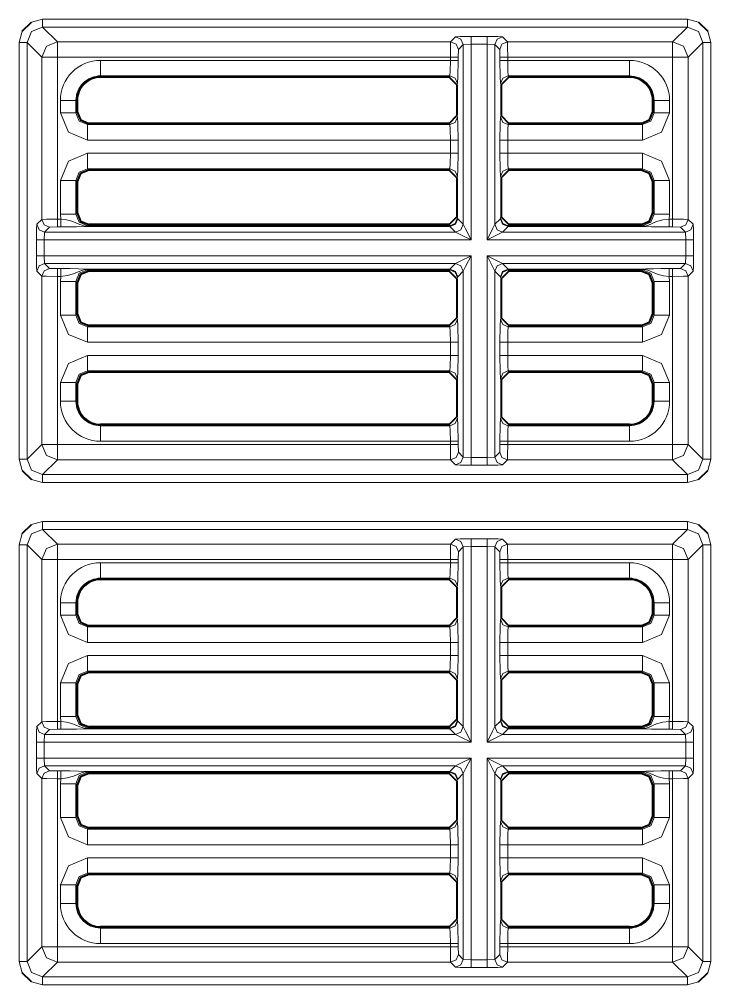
# Model space of a CAD drawing. Header units: millimetres. Extents: x 0 to 2941, y -405 to 1422.
# Drawn here: x 832.3 to 876.8, y 455.9 to 518 of the extents above; entities that cross this region are included whole.
import ezdxf

# ---------------------------------------------------------------- set-up
doc = ezdxf.new("R2010")
doc.units = ezdxf.units.MM
doc.layers.add('FINE', color=9, linetype='Continuous')
doc.layers.add('OUTLINE', color=7, linetype='Continuous')

msp = doc.modelspace()

# ---------------------------------------------------------------- linework, layer by layer
at = {"layer": 'FINE', "lineweight": 9}
for p, q in [((875.254, 517.977), (875.981, 517.789)), ((832.33, 516.478), (832.518, 517.205)), ((874.31, 516.534), (875.254, 517.477)), ((876.566, 517.205), (876.753, 516.478)), ((834.773, 516.534), (860.041, 516.534)), ((861.356, 516.874), (862.382, 516.874)), ((863.381, 516.849), (863.697, 516.534)), ((863.697, 516.534), (874.31, 516.534)), ((876.254, 516.478), (875.31, 515.534)), ((876.254, 489.703), (876.254, 516.478)), ((876.753, 516.478), (876.753, 489.703)), ((860.541, 516.034), (860.528, 515.534)), ((860.856, 516.349), (860.541, 516.034)), ((861.356, 516.375), (860.856, 516.349)), ((861.356, 516.375), (861.356, 503.8)), ((862.382, 516.375), (861.356, 516.375)), ((862.382, 503.8), (862.382, 516.375)), ((862.882, 516.349), (862.382, 516.375)), ((863.21, 515.534), (863.197, 516.034)), ((860.028, 515.534), (834.773, 515.534)), ((837.548, 515.338), (860.028, 515.338)), ((860.028, 515.338), (860.028, 515.534)), ((863.21, 515.338), (863.21, 515.534)), ((863.709, 515.534), (863.709, 515.338)), ((874.31, 515.534), (863.709, 515.534)), ((863.709, 515.338), (871.535, 515.338)), ((874.31, 505.128), (874.31, 515.534)), ((837.548, 514.34), (837.548, 514.259)), ((859.991, 514.34), (837.548, 514.34)), ((859.95, 514.259), (859.991, 514.34)), ((871.535, 514.34), (863.747, 514.34)), ((863.747, 514.34), (863.787, 514.259)), ((871.535, 514.259), (871.535, 514.34)), ((860.491, 513.84), (860.45, 513.758)), ((863.288, 513.758), (863.247, 513.84)), ((834.969, 511.955), (834.969, 512.758)), ((873.116, 512.758), (873.035, 512.758)), ((873.116, 511.955), (873.116, 512.758)), ((874.115, 512.758), (874.115, 511.955)), ((835.967, 511.955), (836.048, 512.036)), ((860.45, 511.787), (860.491, 511.705)), ((863.247, 511.705), (863.288, 511.787)), ((873.035, 512.036), (873.116, 511.955)), ((836.798, 511.287), (836.716, 511.206)), ((863.787, 511.287), (863.747, 511.206)), ((863.747, 511.206), (872.367, 511.206)), ((872.367, 511.206), (872.286, 511.287)), ((860.028, 510.207), (836.716, 510.207)), ((860.028, 509.367), (860.028, 510.207)), ((860.528, 510.207), (860.528, 509.367)), ((863.21, 509.367), (863.21, 510.207)), ((872.367, 510.207), (863.709, 510.207)), ((863.709, 510.207), (863.709, 509.367)), ((836.716, 509.367), (860.028, 509.367)), ((863.709, 509.367), (872.367, 509.367)), ((860.491, 507.87), (860.45, 507.787)), ((863.288, 507.787), (863.247, 507.87)), ((872.286, 508.287), (872.367, 508.369)), ((834.969, 505.455), (834.969, 507.62)), ((836.048, 507.538), (835.967, 507.62)), ((835.967, 507.62), (835.967, 505.455)), ((873.116, 507.62), (873.035, 507.538)), ((834.999, 505.128), (834.969, 505.455)), ((835.967, 505.455), (836.048, 505.536)), ((860.45, 505.287), (860.491, 505.205)), ((863.247, 505.205), (863.288, 505.287)), ((874.115, 505.455), (874.084, 505.128)), ((836.798, 504.787), (836.716, 504.706)), ((836.716, 504.706), (859.991, 504.706)), ((859.991, 504.706), (859.95, 504.787)), ((860.491, 505.205), (860.499, 505.157)), ((862.882, 504.8), (863.239, 505.157)), ((863.239, 505.157), (863.247, 505.205)), ((863.747, 504.706), (863.739, 504.674)), ((863.739, 504.674), (872.367, 504.674)), ((863.787, 504.787), (863.747, 504.706)), ((863.747, 504.706), (872.367, 504.706)), ((872.367, 504.706), (872.286, 504.787)), ((874.084, 505.128), (874.31, 505.128)), ((833.958, 504.3), (833.932, 503.8)), ((834.273, 504.615), (833.958, 504.3)), ((860.356, 504.3), (833.958, 504.3)), ((834.773, 504.628), (834.273, 504.615)), ((834.999, 504.628), (834.773, 504.628)), ((859.999, 504.657), (836.716, 504.657)), ((860.356, 504.3), (859.999, 504.657)), ((875.125, 504.3), (863.381, 504.3)), ((874.31, 504.628), (874.084, 504.628)), ((874.81, 504.615), (874.31, 504.628)), ((875.125, 504.3), (874.81, 504.615)), ((875.151, 503.8), (875.125, 504.3)), ((833.433, 502.774), (833.433, 503.8)), ((833.932, 503.8), (833.932, 502.774)), ((862.382, 503.8), (875.151, 503.8)), ((875.151, 502.774), (875.151, 503.8)), ((875.651, 503.8), (875.651, 502.774)), ((833.958, 502.275), (860.356, 502.275)), ((833.958, 502.275), (834.273, 501.959)), ((859.999, 501.917), (860.356, 502.275)), ((861.356, 502.774), (861.356, 489.806)), ((862.382, 489.806), (862.382, 502.774)), ((875.151, 502.774), (862.382, 502.774)), ((863.381, 502.275), (875.125, 502.275)), ((874.81, 501.959), (875.125, 502.275)), ((875.125, 502.275), (875.151, 502.774)), ((833.773, 501.46), (833.458, 501.775)), ((834.273, 501.959), (834.773, 501.947)), ((834.773, 501.947), (834.999, 501.947)), ((836.716, 501.917), (859.999, 501.917)), ((859.999, 501.901), (836.716, 501.901)), ((836.716, 501.869), (836.798, 501.787)), ((859.991, 501.869), (836.716, 501.869)), ((859.95, 501.787), (859.991, 501.869)), ((859.991, 501.869), (859.999, 501.901)), ((862.882, 501.775), (862.882, 489.832)), ((863.239, 501.418), (862.882, 501.775)), ((872.367, 501.901), (863.739, 501.901)), ((863.739, 501.901), (863.747, 501.869)), ((863.747, 501.869), (863.787, 501.787)), ((872.367, 501.869), (863.747, 501.869)), ((872.286, 501.787), (872.367, 501.869)), ((874.084, 501.947), (874.31, 501.947)), ((874.31, 501.947), (874.81, 501.959)), ((833.773, 490.647), (833.773, 501.46)), ((834.999, 501.447), (834.773, 501.447)), ((834.969, 501.12), (834.999, 501.447)), ((834.969, 498.955), (834.969, 501.12)), ((836.048, 501.038), (835.967, 501.12)), ((835.967, 501.12), (835.967, 498.955)), ((860.491, 501.369), (860.45, 501.287)), ((860.499, 501.418), (860.491, 501.369)), ((863.247, 501.369), (863.239, 501.418)), ((863.288, 501.287), (863.247, 501.369)), ((874.084, 501.447), (874.115, 501.12)), ((874.115, 501.12), (874.115, 498.955)), ((835.967, 498.955), (836.048, 499.036)), ((860.45, 498.787), (860.491, 498.705)), ((863.247, 498.705), (863.288, 498.787)), ((836.798, 498.287), (836.716, 498.206)), ((872.367, 498.206), (872.286, 498.287)), ((860.028, 497.207), (836.716, 497.207)), ((860.028, 496.367), (860.028, 497.207)), ((860.528, 497.207), (860.528, 496.367)), ((863.21, 496.367), (863.21, 497.207)), ((836.716, 496.367), (860.028, 496.367)), ((863.709, 496.367), (872.367, 496.367)), ((836.716, 495.369), (836.798, 495.287)), ((872.367, 495.369), (863.747, 495.369)), ((863.747, 495.369), (863.787, 495.287)), ((872.286, 495.287), (872.367, 495.369)), ((860.491, 494.869), (860.45, 494.787)), ((863.288, 494.787), (863.247, 494.869)), ((834.969, 493.422), (834.969, 494.62)), ((836.048, 494.538), (835.967, 494.62)), ((835.967, 494.62), (835.967, 493.422)), ((873.116, 494.62), (873.035, 494.538)), ((835.967, 493.422), (836.048, 493.422)), ((860.45, 492.422), (860.491, 492.34)), ((863.247, 492.34), (863.288, 492.422)), ((837.548, 491.922), (837.548, 491.841)), ((863.787, 491.922), (863.747, 491.841)), ((863.747, 491.841), (871.535, 491.841)), ((871.535, 491.841), (871.535, 491.922)), ((860.028, 490.842), (837.548, 490.842)), ((860.028, 490.647), (860.028, 490.842)), ((860.528, 490.842), (860.528, 490.647)), ((860.528, 490.647), (860.541, 490.147)), ((863.197, 490.147), (863.21, 490.647)), ((863.21, 490.647), (863.21, 490.842)), ((871.535, 490.842), (863.709, 490.842)), ((863.709, 490.842), (863.709, 490.647)), ((863.709, 490.647), (874.31, 490.647)), ((860.856, 489.832), (861.356, 489.806)), ((861.356, 489.806), (862.382, 489.806)), ((862.382, 489.806), (862.882, 489.832)), ((862.882, 489.832), (863.197, 490.147)), ((834.773, 489.647), (833.829, 488.704)), ((860.041, 489.647), (834.773, 489.647)), ((860.356, 489.332), (860.041, 489.647)), ((862.382, 489.306), (861.356, 489.306)), ((876.753, 489.703), (876.566, 488.976)), ((833.829, 488.204), (833.102, 488.391)), ((833.102, 485.489), (833.829, 485.677)), ((832.33, 484.178), (832.518, 484.905)), ((874.31, 484.234), (875.254, 485.177)), ((876.566, 484.905), (876.753, 484.178)), ((834.773, 484.234), (860.041, 484.234)), ((860.041, 484.234), (860.356, 484.549)), ((861.356, 484.574), (862.382, 484.574)), ((863.381, 484.549), (863.697, 484.234)), ((863.697, 484.234), (874.31, 484.234)), ((876.753, 484.178), (876.753, 457.403)), ((860.541, 483.734), (860.528, 483.234)), ((860.856, 484.049), (860.541, 483.734)), ((861.356, 484.075), (860.856, 484.049)), ((860.856, 472.5), (860.856, 484.049)), ((861.356, 484.075), (861.356, 471.5)), ((862.882, 484.049), (862.382, 484.075)), ((863.21, 483.234), (863.197, 483.734)), ((860.028, 483.234), (834.773, 483.234)), ((837.548, 483.039), (860.028, 483.039)), ((860.028, 483.039), (860.028, 483.234)), ((860.528, 483.234), (860.528, 483.039)), ((863.21, 483.039), (863.21, 483.234)), ((874.31, 483.234), (863.709, 483.234)), ((863.709, 483.234), (863.709, 483.039)), ((863.709, 483.039), (871.535, 483.039)), ((874.31, 472.828), (874.31, 483.234)), ((837.548, 482.04), (837.548, 481.959)), ((859.991, 482.04), (837.548, 482.04)), ((859.95, 481.959), (859.991, 482.04)), ((871.535, 481.959), (871.535, 482.04)), ((860.491, 481.54), (860.45, 481.458)), ((863.288, 481.458), (863.247, 481.54)), ((834.969, 479.655), (834.969, 480.459)), ((836.048, 480.459), (835.967, 480.459)), ((835.967, 480.459), (835.967, 479.655)), ((873.116, 480.459), (873.035, 480.459)), ((874.115, 480.459), (874.115, 479.655)), ((835.967, 479.655), (836.048, 479.736)), ((860.45, 479.487), (860.491, 479.405)), ((863.247, 479.405), (863.288, 479.487)), ((836.798, 478.987), (836.716, 478.906)), ((863.787, 478.987), (863.747, 478.906)), ((863.747, 478.906), (872.367, 478.906)), ((872.367, 478.906), (872.286, 478.987)), ((860.028, 477.907), (836.716, 477.907)), ((860.028, 477.067), (860.028, 477.907)), ((860.528, 477.907), (860.528, 477.067)), ((863.21, 477.067), (863.21, 477.907)), ((872.367, 477.907), (863.709, 477.907)), ((863.709, 477.907), (863.709, 477.067)), ((836.716, 477.067), (860.028, 477.067)), ((863.709, 477.067), (872.367, 477.067)), ((836.716, 476.069), (836.798, 475.987)), ((859.991, 476.069), (836.716, 476.069)), ((859.95, 475.987), (859.991, 476.069)), ((860.491, 475.569), (860.45, 475.487)), ((863.288, 475.487), (863.247, 475.569)), ((872.367, 476.069), (863.747, 476.069)), ((863.747, 476.069), (863.787, 475.987)), ((872.286, 475.987), (872.367, 476.069)), ((834.969, 473.155), (834.969, 475.32)), ((835.967, 475.32), (835.967, 473.155)), ((836.048, 475.238), (835.967, 475.32)), ((873.116, 475.32), (873.035, 475.238)), ((873.116, 473.155), (873.116, 475.32)), ((874.115, 475.32), (874.115, 473.155)), ((834.999, 472.828), (834.969, 473.155)), ((835.967, 473.155), (836.048, 473.236)), ((873.035, 473.236), (873.116, 473.155)), ((874.115, 473.155), (874.084, 472.828)), ((836.798, 472.487), (836.716, 472.406)), ((836.716, 472.406), (859.991, 472.406)), ((859.991, 472.406), (859.95, 472.487)), ((859.999, 472.374), (859.991, 472.406)), ((860.45, 472.987), (860.491, 472.905)), ((860.491, 472.905), (860.499, 472.857)), ((860.499, 472.857), (860.856, 472.5)), ((862.882, 472.5), (863.239, 472.857)), ((863.239, 472.857), (863.247, 472.905)), ((863.247, 472.905), (863.288, 472.987)), ((863.747, 472.406), (863.739, 472.374)), ((863.787, 472.487), (863.747, 472.406)), ((863.747, 472.406), (872.367, 472.406)), ((872.367, 472.406), (872.286, 472.487)), ((874.084, 472.828), (874.31, 472.828)), ((833.958, 472), (833.932, 471.5)), ((834.273, 472.316), (833.958, 472)), ((860.356, 472), (833.958, 472)), ((834.773, 472.328), (834.273, 472.316)), ((834.999, 472.328), (834.773, 472.328)), ((859.999, 472.357), (836.716, 472.357)), ((860.356, 472), (859.999, 472.357)), ((863.739, 472.357), (863.381, 472)), ((875.125, 472), (863.381, 472)), ((863.739, 472.374), (872.367, 472.374)), ((872.367, 472.357), (863.739, 472.357)), ((874.31, 472.328), (874.084, 472.328)), ((874.81, 472.316), (874.31, 472.328)), ((875.125, 472), (874.81, 472.316)), ((833.433, 470.475), (833.433, 471.5)), ((833.932, 471.5), (861.356, 471.5)), ((833.932, 471.5), (833.932, 470.475)), ((875.151, 470.475), (875.151, 471.5)), ((875.651, 471.5), (875.651, 470.475)), ((861.356, 470.475), (833.932, 470.475)), ((833.932, 470.475), (833.958, 469.975)), ((833.958, 469.975), (860.356, 469.975)), ((833.958, 469.975), (834.273, 469.66)), ((859.999, 469.618), (860.356, 469.975)), ((861.356, 470.475), (861.356, 457.506)), ((875.151, 470.475), (862.382, 470.475)), ((862.382, 457.506), (862.382, 470.475)), ((863.381, 469.975), (875.125, 469.975)), ((874.81, 469.66), (875.125, 469.975)), ((875.125, 469.975), (875.151, 470.475)), ((833.773, 469.159), (833.458, 469.475)), ((834.273, 469.66), (834.773, 469.647)), ((834.773, 469.647), (834.999, 469.647)), ((836.716, 469.618), (859.999, 469.618)), ((859.999, 469.601), (836.716, 469.601)), ((836.716, 469.569), (836.798, 469.487)), ((859.991, 469.569), (859.999, 469.601)), ((863.747, 469.569), (863.787, 469.487)), ((872.367, 469.569), (863.747, 469.569)), ((872.286, 469.487), (872.367, 469.569)), ((874.084, 469.647), (874.31, 469.647)), ((874.31, 469.647), (874.81, 469.66)), ((875.625, 469.475), (875.31, 469.159)), ((833.773, 458.347), (833.773, 469.159)), ((834.773, 469.147), (834.773, 458.347)), ((834.999, 469.147), (834.773, 469.147)), ((834.969, 468.82), (834.999, 469.147)), ((834.969, 466.655), (834.969, 468.82)), ((835.967, 468.82), (835.967, 466.655)), ((836.048, 468.738), (835.967, 468.82)), ((860.491, 469.069), (860.45, 468.987)), ((860.499, 469.118), (860.491, 469.069)), ((863.247, 469.069), (863.239, 469.118)), ((863.288, 468.987), (863.247, 469.069)), ((874.31, 469.147), (874.084, 469.147)), ((874.084, 469.147), (874.115, 468.82)), ((874.115, 468.82), (874.115, 466.655)), ((874.31, 458.347), (874.31, 469.147)), ((875.31, 469.159), (875.31, 458.347)), ((835.967, 466.655), (836.048, 466.736)), ((860.45, 466.487), (860.491, 466.405)), ((863.247, 466.405), (863.288, 466.487)), ((836.798, 465.987), (836.716, 465.906)), ((872.367, 465.906), (872.286, 465.987)), ((860.028, 464.907), (836.716, 464.907)), ((860.028, 464.067), (860.028, 464.907)), ((860.528, 464.907), (860.528, 464.067)), ((863.21, 464.067), (863.21, 464.907)), ((863.709, 464.907), (863.709, 464.067)), ((872.367, 464.907), (863.709, 464.907)), ((836.716, 464.067), (860.028, 464.067)), ((863.709, 464.067), (872.367, 464.067)), ((860.491, 462.569), (860.45, 462.487)), ((863.288, 462.487), (863.247, 462.569)), ((872.367, 463.069), (863.747, 463.069)), ((863.747, 463.069), (863.787, 462.987)), ((872.286, 462.987), (872.367, 463.069)), ((834.969, 461.122), (834.969, 462.32)), ((873.116, 462.32), (873.035, 462.238)), ((873.116, 461.122), (873.116, 462.32)), ((874.115, 462.32), (874.115, 461.122)), ((873.035, 461.122), (873.116, 461.122)), ((860.45, 460.122), (860.491, 460.04)), ((863.247, 460.04), (863.288, 460.122)), ((837.548, 459.622), (837.548, 459.541)), ((863.787, 459.622), (863.747, 459.541)), ((863.747, 459.541), (871.535, 459.541)), ((871.535, 459.541), (871.535, 459.622)), ((860.028, 458.543), (837.548, 458.543)), ((863.197, 457.847), (863.21, 458.347)), ((863.21, 458.347), (863.21, 458.543)), ((871.535, 458.543), (863.709, 458.543)), ((863.709, 458.543), (863.709, 458.347)), ((863.709, 458.347), (874.31, 458.347)), ((875.31, 458.347), (876.254, 457.403)), ((860.856, 457.532), (861.356, 457.506)), ((861.356, 457.506), (862.382, 457.506)), ((862.382, 457.506), (862.882, 457.532)), ((860.041, 457.347), (834.773, 457.347)), ((860.356, 457.032), (860.041, 457.347)), ((862.382, 457.006), (861.356, 457.006)), ((875.254, 456.403), (874.31, 457.347)), ((876.753, 457.403), (876.566, 456.676)), ((833.829, 455.904), (833.102, 456.092)), ((875.254, 455.904), (833.829, 455.904)), ((875.981, 456.092), (875.254, 455.904))]:
    msp.add_line(p, q, dxfattribs=at)
for points in [[(833.102, 517.789), (833.829, 517.977), (875.254, 517.977)], [(833.829, 517.477), (833.829, 517.628), (833.829, 517.977)], [(875.254, 517.477), (875.254, 517.628), (875.254, 517.977)], [(833.829, 517.477), (833.122, 517.185), (832.83, 516.478)], [(875.254, 517.477), (833.829, 517.477), (834.773, 516.534)], [(876.254, 516.478), (875.961, 517.185), (875.254, 517.477)], [(832.83, 516.478), (832.679, 516.478), (832.33, 516.478)], [(832.518, 488.976), (832.33, 489.703), (832.33, 516.478)], [(833.458, 504.8), (833.773, 505.115), (833.773, 515.534), (832.83, 516.478), (832.83, 489.703), (833.773, 490.647)], [(833.773, 515.534), (834.066, 516.241), (834.773, 516.534)], [(834.773, 515.534), (834.773, 516.232), (834.773, 516.534)], [(860.028, 515.534), (860.032, 516.232), (860.041, 516.534)], [(860.041, 516.534), (860.356, 516.849), (860.658, 516.867), (861.356, 516.874)], [(860.041, 516.534), (860.394, 516.387), (860.541, 516.034)], [(860.356, 516.849), (860.71, 516.702), (860.856, 516.349)], [(861.356, 516.874), (861.356, 516.723), (861.356, 516.375)], [(862.382, 516.874), (862.382, 516.723), (862.382, 516.375)], [(862.382, 516.874), (863.08, 516.867), (863.381, 516.849)], [(863.381, 516.849), (863.028, 516.702), (862.882, 516.349)], [(863.697, 516.534), (863.343, 516.387), (863.197, 516.034)], [(863.697, 516.534), (863.706, 516.232), (863.709, 515.534)], [(874.31, 515.534), (874.31, 516.232), (874.31, 516.534)], [(874.31, 516.534), (875.017, 516.241), (875.31, 515.534)], [(876.753, 516.478), (876.404, 516.478), (876.254, 516.478)], [(860.499, 505.157), (860.856, 504.8), (860.856, 516.349)], [(863.197, 516.034), (862.882, 516.349), (862.882, 504.8)], [(833.773, 515.534), (834.075, 515.534), (834.773, 515.534)], [(834.773, 515.534), (834.773, 505.128), (834.999, 505.128)], [(837.548, 514.34), (837.548, 514.65), (837.548, 515.338)], [(859.991, 514.34), (860.017, 514.65), (860.028, 515.338)], [(860.028, 515.534), (860.377, 515.534), (860.528, 515.534)], [(860.028, 515.338), (860.377, 515.338), (860.528, 515.338)], [(860.528, 515.534), (860.528, 515.338), (860.517, 514.306), (860.491, 513.84)], [(863.709, 515.534), (863.361, 515.534), (863.21, 515.534)], [(863.709, 515.338), (863.361, 515.338), (863.21, 515.338)], [(863.247, 513.84), (863.22, 514.306), (863.21, 515.338)], [(863.709, 515.338), (863.72, 514.65), (863.747, 514.34)], [(871.535, 514.34), (871.535, 514.65), (871.535, 515.338)], [(874.31, 515.534), (875.008, 515.534), (875.31, 515.534)], [(875.31, 515.534), (875.31, 505.115), (875.625, 504.8)], [(859.991, 514.34), (860.344, 514.193), (860.491, 513.84)], [(863.747, 514.34), (863.393, 514.193), (863.247, 513.84)], [(835.967, 512.758), (835.657, 512.758), (834.969, 512.758)], [(836.048, 512.758), (835.967, 512.758), (835.967, 511.955)], [(874.115, 512.758), (873.426, 512.758), (873.116, 512.758)], [(835.967, 511.955), (835.657, 511.955), (834.969, 511.955)], [(836.716, 510.207), (835.48, 510.719), (834.969, 511.955)], [(835.967, 511.955), (836.185, 511.424), (836.716, 511.206)], [(860.491, 511.705), (860.344, 511.352), (859.991, 511.206)], [(860.491, 511.705), (860.517, 511.24), (860.528, 510.207)], [(863.21, 510.207), (863.22, 511.24), (863.247, 511.705)], [(863.747, 511.206), (863.393, 511.352), (863.247, 511.705)], [(872.367, 511.206), (872.898, 511.424), (873.116, 511.955)], [(874.115, 511.955), (873.603, 510.719), (872.367, 510.207)], [(874.115, 511.955), (873.426, 511.955), (873.116, 511.955)], [(836.716, 511.206), (859.991, 511.206), (859.95, 511.287)], [(836.716, 510.207), (836.716, 510.896), (836.716, 511.206)], [(860.028, 510.207), (860.017, 510.896), (859.991, 511.206)], [(863.747, 511.206), (863.72, 510.896), (863.709, 510.207)], [(872.367, 510.207), (872.367, 510.896), (872.367, 511.206)], [(860.528, 510.207), (860.377, 510.207), (860.028, 510.207)], [(863.709, 510.207), (863.361, 510.207), (863.21, 510.207)], [(834.969, 507.62), (835.48, 508.856), (836.716, 509.367)], [(836.716, 509.367), (836.716, 508.679), (836.716, 508.369)], [(859.991, 508.369), (860.017, 508.679), (860.028, 509.367)], [(860.528, 509.367), (860.377, 509.367), (860.028, 509.367)], [(860.528, 509.367), (860.517, 508.335), (860.491, 507.87)], [(863.709, 509.367), (863.361, 509.367), (863.21, 509.367)], [(863.247, 507.87), (863.22, 508.335), (863.21, 509.367)], [(863.709, 509.367), (863.72, 508.679), (863.747, 508.369)], [(872.367, 509.367), (872.367, 508.679), (872.367, 508.369)], [(872.367, 509.367), (873.603, 508.856), (874.115, 507.62), (874.115, 505.455)], [(836.716, 508.369), (836.185, 508.151), (835.967, 507.62)], [(859.95, 508.287), (859.991, 508.369), (836.716, 508.369), (836.798, 508.287)], [(860.491, 507.87), (860.344, 508.222), (859.991, 508.369)], [(863.747, 508.369), (863.393, 508.222), (863.247, 507.87)], [(872.367, 508.369), (863.747, 508.369), (863.787, 508.287)], [(873.116, 507.62), (872.898, 508.151), (872.367, 508.369)], [(835.967, 507.62), (835.657, 507.62), (834.969, 507.62)], [(873.035, 505.536), (873.116, 505.455), (873.116, 507.62)], [(874.115, 507.62), (873.426, 507.62), (873.116, 507.62)], [(835.967, 505.455), (835.657, 505.455), (834.969, 505.455)], [(835.967, 505.455), (836.185, 504.924), (836.716, 504.706)], [(872.367, 504.706), (872.898, 504.924), (873.116, 505.455)], [(874.115, 505.455), (873.426, 505.455), (873.116, 505.455)], [(833.433, 503.8), (833.44, 504.498), (833.458, 504.8)], [(833.958, 504.3), (833.605, 504.447), (833.458, 504.8)], [(833.773, 505.115), (834.075, 505.124), (834.773, 505.128)], [(834.273, 504.615), (833.92, 504.762), (833.773, 505.115)], [(834.773, 504.628), (834.773, 504.779), (834.773, 505.128)], [(834.999, 504.628), (834.999, 504.779), (834.999, 505.128)], [(834.999, 505.128), (835.363, 505.085), (835.706, 505.007), (836.224, 504.782), (836.361, 504.731), (836.468, 504.702), (836.613, 504.679), (836.683, 504.674), (836.716, 504.674)], [(836.716, 504.706), (836.716, 504.695), (836.716, 504.674), (859.999, 504.674), (859.991, 504.706)], [(836.716, 504.657), (836.716, 504.662), (836.716, 504.674)], [(859.991, 504.706), (860.344, 504.853), (860.491, 505.205)], [(859.999, 504.657), (860.352, 504.804), (860.499, 505.157)], [(859.999, 504.674), (860.351, 504.817), (860.499, 505.157)], [(859.999, 504.657), (859.999, 504.662), (859.999, 504.674)], [(860.356, 504.3), (860.71, 504.447), (860.856, 504.8)], [(860.856, 504.8), (861.007, 504.498), (861.356, 503.8)], [(862.382, 503.8), (862.731, 504.498), (862.882, 504.8)], [(862.882, 504.8), (863.028, 504.447), (863.381, 504.3)], [(863.239, 505.157), (863.385, 504.804), (863.739, 504.657)], [(863.239, 505.157), (863.386, 504.817), (863.739, 504.674)], [(863.247, 505.205), (863.393, 504.853), (863.747, 504.706)], [(863.739, 504.674), (863.739, 504.662), (863.739, 504.657)], [(872.367, 504.674), (872.437, 504.676), (872.524, 504.685), (872.763, 504.745), (873.263, 504.967), (873.677, 505.078), (874.084, 505.128)], [(872.367, 504.706), (872.367, 504.695), (872.367, 504.674)], [(872.367, 504.674), (872.367, 504.662), (872.367, 504.657)], [(874.084, 505.128), (874.084, 504.779), (874.084, 504.628)], [(874.31, 505.128), (874.31, 504.779), (874.31, 504.628)], [(874.31, 505.128), (875.008, 505.124), (875.31, 505.115)], [(875.31, 505.115), (875.163, 504.762), (874.81, 504.615)], [(875.625, 504.8), (875.479, 504.447), (875.125, 504.3)], [(875.625, 504.8), (875.643, 504.498), (875.651, 503.8)], [(833.932, 503.8), (861.356, 503.8), (860.658, 504.149), (860.356, 504.3)], [(836.716, 504.657), (836.703, 504.657), (836.676, 504.657), (836.617, 504.656), (836.568, 504.654), (836.494, 504.652), (836, 504.637), (835.529, 504.631), (834.999, 504.628)], [(863.381, 504.3), (863.08, 504.149), (862.382, 503.8)], [(872.367, 504.657), (863.739, 504.657), (863.381, 504.3)], [(874.084, 504.628), (873.492, 504.631), (872.944, 504.641), (872.536, 504.653), (872.428, 504.657), (872.394, 504.657), (872.367, 504.657)], [(833.932, 503.8), (833.583, 503.8), (833.433, 503.8)], [(875.651, 503.8), (875.5, 503.8), (875.151, 503.8)], [(833.932, 502.774), (833.583, 502.774), (833.433, 502.774)], [(833.458, 501.775), (833.44, 502.077), (833.433, 502.774)], [(833.958, 502.275), (833.605, 502.128), (833.458, 501.775)], [(861.356, 502.774), (833.932, 502.774), (833.958, 502.275)], [(860.356, 502.275), (860.658, 502.426), (861.356, 502.774)], [(860.856, 501.775), (860.71, 502.128), (860.356, 502.275)], [(861.356, 502.774), (861.007, 502.077), (860.856, 501.775)], [(862.382, 502.774), (863.08, 502.426), (863.381, 502.275)], [(862.882, 501.775), (862.731, 502.077), (862.382, 502.774)], [(863.381, 502.275), (863.028, 502.128), (862.882, 501.775)], [(863.381, 502.275), (863.739, 501.917), (872.367, 501.917)], [(875.625, 501.775), (875.479, 502.128), (875.125, 502.275)], [(875.651, 502.774), (875.5, 502.774), (875.151, 502.774)], [(875.651, 502.774), (875.643, 502.077), (875.625, 501.775)], [(834.273, 501.959), (833.92, 501.813), (833.773, 501.46)], [(834.773, 501.947), (834.773, 501.796), (834.773, 501.447)], [(834.999, 501.947), (834.999, 501.796), (834.999, 501.447)], [(834.999, 501.947), (835.591, 501.944), (836.139, 501.934), (836.547, 501.921), (836.655, 501.918), (836.689, 501.918), (836.716, 501.917)], [(836.716, 501.901), (836.646, 501.899), (836.559, 501.89), (836.32, 501.83), (835.82, 501.608), (835.406, 501.497), (834.999, 501.447)], [(836.716, 501.869), (836.185, 501.651), (835.967, 501.12)], [(836.716, 501.917), (836.716, 501.913), (836.716, 501.901)], [(836.716, 501.901), (836.716, 501.88), (836.716, 501.869)], [(860.491, 501.369), (860.344, 501.722), (859.991, 501.869)], [(860.499, 501.418), (860.352, 501.771), (859.999, 501.917)], [(859.999, 501.901), (859.999, 501.913), (859.999, 501.917)], [(860.499, 501.418), (860.351, 501.758), (859.999, 501.901)], [(860.541, 490.147), (860.856, 489.832), (860.856, 501.775), (860.499, 501.418)], [(863.739, 501.917), (863.385, 501.771), (863.239, 501.418)], [(863.739, 501.901), (863.386, 501.758), (863.239, 501.418)], [(863.747, 501.869), (863.393, 501.722), (863.247, 501.369)], [(863.739, 501.917), (863.739, 501.913), (863.739, 501.901)], [(872.367, 501.917), (872.38, 501.917), (872.407, 501.918), (872.466, 501.919), (872.515, 501.921), (872.589, 501.923), (873.083, 501.937), (873.554, 501.944), (874.084, 501.947)], [(872.367, 501.901), (872.367, 501.913), (872.367, 501.917)], [(872.367, 501.901), (872.367, 501.88), (872.367, 501.869)], [(874.084, 501.447), (873.72, 501.49), (873.377, 501.568), (872.859, 501.793), (872.722, 501.844), (872.616, 501.873), (872.47, 501.896), (872.4, 501.9), (872.367, 501.901)], [(873.116, 501.12), (872.898, 501.651), (872.367, 501.869)], [(874.084, 501.447), (874.084, 501.796), (874.084, 501.947)], [(874.31, 501.447), (874.31, 501.796), (874.31, 501.947)], [(875.31, 501.46), (875.163, 501.813), (874.81, 501.959)], [(875.625, 501.775), (875.31, 501.46), (875.31, 490.647), (876.254, 489.703)], [(834.773, 501.447), (834.075, 501.451), (833.773, 501.46)], [(834.773, 501.447), (834.773, 490.647), (860.028, 490.647)], [(835.967, 501.12), (835.657, 501.12), (834.969, 501.12)], [(873.035, 499.036), (873.116, 498.955), (873.116, 501.12), (873.035, 501.038)], [(874.115, 501.12), (873.426, 501.12), (873.116, 501.12)], [(874.31, 490.647), (874.31, 501.447), (874.084, 501.447)], [(875.31, 501.46), (875.008, 501.451), (874.31, 501.447)], [(835.967, 498.955), (835.657, 498.955), (834.969, 498.955)], [(836.716, 497.207), (835.48, 497.719), (834.969, 498.955)], [(835.967, 498.955), (836.185, 498.424), (836.716, 498.206)], [(860.491, 498.705), (860.344, 498.353), (859.991, 498.206)], [(860.491, 498.705), (860.517, 498.24), (860.528, 497.207)], [(863.21, 497.207), (863.22, 498.24), (863.247, 498.705)], [(863.747, 498.206), (863.393, 498.353), (863.247, 498.705)], [(872.367, 498.206), (872.898, 498.424), (873.116, 498.955)], [(874.115, 498.955), (873.603, 497.719), (872.367, 497.207)], [(874.115, 498.955), (873.426, 498.955), (873.116, 498.955)], [(836.716, 498.206), (859.991, 498.206), (859.95, 498.287)], [(836.716, 498.206), (836.716, 497.896), (836.716, 497.207)], [(860.028, 497.207), (860.017, 497.896), (859.991, 498.206)], [(863.747, 498.206), (863.72, 497.896), (863.709, 497.207)], [(863.787, 498.287), (863.747, 498.206), (872.367, 498.206)], [(872.367, 498.206), (872.367, 497.896), (872.367, 497.207)], [(860.528, 497.207), (860.377, 497.207), (860.028, 497.207)], [(863.709, 497.207), (863.361, 497.207), (863.21, 497.207)], [(872.367, 497.207), (863.709, 497.207), (863.709, 496.367)], [(834.969, 494.62), (835.48, 495.856), (836.716, 496.367)], [(836.716, 496.367), (836.716, 495.679), (836.716, 495.369)], [(859.991, 495.369), (860.017, 495.679), (860.028, 496.367)], [(860.528, 496.367), (860.377, 496.367), (860.028, 496.367)], [(860.528, 496.367), (860.517, 495.335), (860.491, 494.869)], [(863.709, 496.367), (863.361, 496.367), (863.21, 496.367)], [(863.247, 494.869), (863.22, 495.335), (863.21, 496.367)], [(863.709, 496.367), (863.72, 495.679), (863.747, 495.369)], [(872.367, 496.367), (872.367, 495.679), (872.367, 495.369)], [(872.367, 496.367), (873.603, 495.856), (874.115, 494.62), (874.115, 493.422)], [(836.716, 495.369), (836.185, 495.151), (835.967, 494.62)], [(859.95, 495.287), (859.991, 495.369), (836.716, 495.369)], [(860.491, 494.869), (860.344, 495.222), (859.991, 495.369)], [(863.747, 495.369), (863.393, 495.222), (863.247, 494.869)], [(873.116, 494.62), (872.898, 495.151), (872.367, 495.369)], [(834.969, 494.62), (835.657, 494.62), (835.967, 494.62)], [(873.035, 493.422), (873.116, 493.422), (873.116, 494.62)], [(874.115, 494.62), (873.426, 494.62), (873.116, 494.62)], [(835.967, 493.422), (835.657, 493.422), (834.969, 493.422)], [(873.116, 493.422), (873.426, 493.422), (874.115, 493.422)], [(860.491, 492.34), (860.344, 491.988), (859.991, 491.841)], [(860.491, 492.34), (860.517, 491.875), (860.528, 490.842)], [(863.21, 490.842), (863.22, 491.875), (863.247, 492.34)], [(863.247, 492.34), (863.393, 491.988), (863.747, 491.841)], [(837.548, 491.841), (859.991, 491.841), (859.95, 491.922)], [(837.548, 491.841), (837.548, 491.531), (837.548, 490.842)], [(860.028, 490.842), (860.017, 491.531), (859.991, 491.841)], [(863.747, 491.841), (863.72, 491.531), (863.709, 490.842)], [(871.535, 491.841), (871.535, 491.531), (871.535, 490.842)], [(834.773, 489.647), (834.066, 489.94), (833.773, 490.647)], [(833.773, 490.647), (834.075, 490.647), (834.773, 490.647)], [(834.773, 489.647), (834.773, 489.949), (834.773, 490.647)], [(860.528, 490.842), (860.377, 490.842), (860.028, 490.842)], [(860.528, 490.647), (860.377, 490.647), (860.028, 490.647)], [(860.041, 489.647), (860.032, 489.949), (860.028, 490.647)], [(863.21, 490.842), (863.361, 490.842), (863.709, 490.842)], [(863.21, 490.647), (863.361, 490.647), (863.709, 490.647)], [(863.709, 490.647), (863.706, 489.949), (863.697, 489.647)], [(874.31, 489.647), (874.31, 489.949), (874.31, 490.647)], [(875.31, 490.647), (875.017, 489.94), (874.31, 489.647)], [(874.31, 490.647), (875.008, 490.647), (875.31, 490.647)], [(860.541, 490.147), (860.394, 489.794), (860.041, 489.647)], [(860.856, 489.832), (860.71, 489.478), (860.356, 489.332)], [(861.356, 489.806), (861.356, 489.457), (861.356, 489.306)], [(862.382, 489.806), (862.382, 489.457), (862.382, 489.306)], [(862.882, 489.832), (863.028, 489.478), (863.381, 489.332)], [(863.197, 490.147), (863.343, 489.794), (863.697, 489.647)], [(832.83, 489.703), (832.679, 489.703), (832.33, 489.703)], [(832.83, 489.703), (833.122, 488.996), (833.829, 488.704)], [(833.829, 488.704), (875.254, 488.704), (874.31, 489.647)], [(861.356, 489.306), (860.658, 489.314), (860.356, 489.332)], [(863.381, 489.332), (863.08, 489.314), (862.382, 489.306)], [(874.31, 489.647), (863.697, 489.647), (863.381, 489.332)], [(875.254, 488.704), (875.961, 488.996), (876.254, 489.703)], [(876.753, 489.703), (876.404, 489.703), (876.254, 489.703)], [(833.829, 488.204), (833.829, 488.552), (833.829, 488.704)], [(875.254, 488.204), (875.254, 488.552), (875.254, 488.704)], [(875.981, 488.391), (875.254, 488.204), (833.829, 488.204)], [(833.829, 485.177), (833.829, 485.328), (833.829, 485.677)], [(833.829, 485.677), (875.254, 485.677), (875.981, 485.489)], [(875.254, 485.177), (875.254, 485.328), (875.254, 485.677)], [(833.829, 485.177), (833.122, 484.885), (832.83, 484.178)], [(875.254, 485.177), (833.829, 485.177), (834.773, 484.234)], [(876.254, 484.178), (875.961, 484.885), (875.254, 485.177)], [(832.83, 484.178), (832.679, 484.178), (832.33, 484.178)], [(832.518, 456.676), (832.33, 457.403), (832.33, 484.178)], [(833.433, 471.5), (833.44, 472.198), (833.458, 472.5), (833.773, 472.815), (833.773, 483.234), (832.83, 484.178), (832.83, 457.403), (833.773, 458.347)], [(833.773, 483.234), (834.066, 483.941), (834.773, 484.234)], [(834.773, 483.234), (834.773, 483.932), (834.773, 484.234)], [(860.028, 483.234), (860.032, 483.932), (860.041, 484.234)], [(860.041, 484.234), (860.394, 484.087), (860.541, 483.734)], [(860.356, 484.549), (860.658, 484.567), (861.356, 484.574)], [(860.356, 484.549), (860.71, 484.402), (860.856, 484.049)], [(861.356, 484.574), (861.356, 484.423), (861.356, 484.075)], [(862.382, 484.574), (862.382, 484.423), (862.382, 484.075)], [(862.382, 484.574), (863.08, 484.567), (863.381, 484.549)], [(863.381, 484.549), (863.028, 484.402), (862.882, 484.049)], [(863.697, 484.234), (863.343, 484.087), (863.197, 483.734)], [(863.697, 484.234), (863.706, 483.932), (863.709, 483.234)], [(874.31, 483.234), (874.31, 483.932), (874.31, 484.234)], [(874.31, 484.234), (875.017, 483.941), (875.31, 483.234)], [(876.254, 457.403), (876.254, 484.178), (875.31, 483.234), (875.31, 472.815), (875.625, 472.5)], [(876.753, 484.178), (876.404, 484.178), (876.254, 484.178)], [(862.382, 471.5), (862.382, 484.075), (861.356, 484.075)], [(863.197, 483.734), (862.882, 484.049), (862.882, 472.5)], [(833.773, 483.234), (834.075, 483.234), (834.773, 483.234)], [(834.773, 483.234), (834.773, 472.828), (834.999, 472.828)], [(837.548, 482.04), (837.548, 482.35), (837.548, 483.039)], [(859.991, 482.04), (860.017, 482.35), (860.028, 483.039)], [(860.028, 483.234), (860.377, 483.234), (860.528, 483.234)], [(860.028, 483.039), (860.377, 483.039), (860.528, 483.039)], [(860.528, 483.039), (860.517, 482.006), (860.491, 481.54)], [(863.709, 483.234), (863.361, 483.234), (863.21, 483.234)], [(863.709, 483.039), (863.361, 483.039), (863.21, 483.039)], [(863.247, 481.54), (863.22, 482.006), (863.21, 483.039)], [(863.709, 483.039), (863.72, 482.35), (863.747, 482.04)], [(871.535, 483.039), (871.535, 482.35), (871.535, 482.04)], [(874.31, 483.234), (875.008, 483.234), (875.31, 483.234)], [(859.991, 482.04), (860.344, 481.893), (860.491, 481.54)], [(863.747, 482.04), (863.393, 481.893), (863.247, 481.54)], [(871.535, 482.04), (863.747, 482.04), (863.787, 481.959)], [(835.967, 480.459), (835.657, 480.459), (834.969, 480.459)], [(873.035, 479.736), (873.116, 479.655), (873.116, 480.459)], [(874.115, 480.459), (873.426, 480.459), (873.116, 480.459)], [(835.967, 479.655), (835.657, 479.655), (834.969, 479.655)], [(836.716, 477.907), (835.48, 478.419), (834.969, 479.655)], [(835.967, 479.655), (836.185, 479.124), (836.716, 478.906)], [(860.491, 479.405), (860.344, 479.052), (859.991, 478.906)], [(860.491, 479.405), (860.517, 478.94), (860.528, 477.907)], [(863.21, 477.907), (863.22, 478.94), (863.247, 479.405)], [(863.747, 478.906), (863.393, 479.052), (863.247, 479.405)], [(872.367, 478.906), (872.898, 479.124), (873.116, 479.655)], [(874.115, 479.655), (873.603, 478.419), (872.367, 477.907)], [(874.115, 479.655), (873.426, 479.655), (873.116, 479.655)], [(836.716, 478.906), (859.991, 478.906), (859.95, 478.987)], [(836.716, 478.906), (836.716, 478.596), (836.716, 477.907)], [(860.028, 477.907), (860.017, 478.596), (859.991, 478.906)], [(863.747, 478.906), (863.72, 478.596), (863.709, 477.907)], [(872.367, 477.907), (872.367, 478.596), (872.367, 478.906)], [(860.528, 477.907), (860.377, 477.907), (860.028, 477.907)], [(863.709, 477.907), (863.361, 477.907), (863.21, 477.907)], [(834.969, 475.32), (835.48, 476.556), (836.716, 477.067)], [(836.716, 477.067), (836.716, 476.379), (836.716, 476.069)], [(859.991, 476.069), (860.017, 476.379), (860.028, 477.067)], [(860.528, 477.067), (860.377, 477.067), (860.028, 477.067)], [(860.528, 477.067), (860.517, 476.035), (860.491, 475.569)], [(863.709, 477.067), (863.361, 477.067), (863.21, 477.067)], [(863.247, 475.569), (863.22, 476.035), (863.21, 477.067)], [(863.709, 477.067), (863.72, 476.379), (863.747, 476.069)], [(872.367, 477.067), (872.367, 476.379), (872.367, 476.069)], [(872.367, 477.067), (873.603, 476.556), (874.115, 475.32)], [(836.716, 476.069), (836.185, 475.851), (835.967, 475.32)], [(860.491, 475.569), (860.344, 475.922), (859.991, 476.069)], [(863.747, 476.069), (863.393, 475.922), (863.247, 475.569)], [(873.116, 475.32), (872.898, 475.851), (872.367, 476.069)], [(834.969, 475.32), (835.657, 475.32), (835.967, 475.32)], [(873.116, 475.32), (873.426, 475.32), (874.115, 475.32)], [(834.969, 473.155), (835.657, 473.155), (835.967, 473.155)], [(835.967, 473.155), (836.185, 472.624), (836.716, 472.406)], [(872.367, 472.406), (872.898, 472.624), (873.116, 473.155)], [(873.116, 473.155), (873.426, 473.155), (874.115, 473.155)], [(833.958, 472), (833.605, 472.147), (833.458, 472.5)], [(833.773, 472.815), (834.075, 472.824), (834.773, 472.828)], [(834.273, 472.316), (833.92, 472.462), (833.773, 472.815)], [(834.773, 472.328), (834.773, 472.479), (834.773, 472.828)], [(834.999, 472.328), (834.999, 472.479), (834.999, 472.828)], [(834.999, 472.828), (835.363, 472.785), (835.706, 472.707), (836.224, 472.482), (836.361, 472.431), (836.468, 472.402), (836.613, 472.379), (836.683, 472.374), (836.716, 472.374), (859.999, 472.374)], [(836.716, 472.406), (836.716, 472.395), (836.716, 472.374)], [(859.991, 472.406), (860.344, 472.553), (860.491, 472.905)], [(859.999, 472.357), (860.352, 472.504), (860.499, 472.857)], [(859.999, 472.374), (860.351, 472.517), (860.499, 472.857)], [(860.356, 472), (860.71, 472.147), (860.856, 472.5)], [(860.856, 472.5), (861.007, 472.198), (861.356, 471.5)], [(862.382, 471.5), (862.731, 472.198), (862.882, 472.5)], [(862.882, 472.5), (863.028, 472.147), (863.381, 472)], [(863.239, 472.857), (863.385, 472.504), (863.739, 472.357)], [(863.239, 472.857), (863.386, 472.517), (863.739, 472.374)], [(863.247, 472.905), (863.393, 472.553), (863.747, 472.406)], [(872.367, 472.374), (872.437, 472.376), (872.524, 472.385), (872.763, 472.445), (873.263, 472.667), (873.677, 472.778), (874.084, 472.828)], [(872.367, 472.406), (872.367, 472.395), (872.367, 472.374)], [(874.084, 472.328), (874.084, 472.479), (874.084, 472.828)], [(874.31, 472.328), (874.31, 472.479), (874.31, 472.828)], [(874.31, 472.828), (875.008, 472.824), (875.31, 472.815)], [(874.81, 472.316), (875.163, 472.462), (875.31, 472.815)], [(875.125, 472), (875.479, 472.147), (875.625, 472.5)], [(875.625, 472.5), (875.643, 472.198), (875.651, 471.5)], [(836.716, 472.357), (836.703, 472.357), (836.676, 472.357), (836.617, 472.356), (836.568, 472.354), (836.494, 472.352), (836, 472.337), (835.529, 472.331), (834.999, 472.328)], [(836.716, 472.357), (836.716, 472.362), (836.716, 472.374)], [(859.999, 472.357), (859.999, 472.362), (859.999, 472.374)], [(861.356, 471.5), (860.658, 471.849), (860.356, 472)], [(862.382, 471.5), (875.151, 471.5), (875.125, 472)], [(863.381, 472), (863.08, 471.849), (862.382, 471.5)], [(863.739, 472.374), (863.739, 472.362), (863.739, 472.357)], [(872.367, 472.357), (872.367, 472.362), (872.367, 472.374)], [(874.084, 472.328), (873.492, 472.331), (872.944, 472.341), (872.536, 472.353), (872.428, 472.357), (872.394, 472.357), (872.367, 472.357)], [(833.932, 471.5), (833.583, 471.5), (833.433, 471.5)], [(875.151, 471.5), (875.5, 471.5), (875.651, 471.5)], [(833.932, 470.475), (833.583, 470.475), (833.433, 470.475)], [(833.458, 469.475), (833.44, 469.777), (833.433, 470.475)], [(833.958, 469.975), (833.605, 469.828), (833.458, 469.475)], [(860.356, 469.975), (860.658, 470.125), (861.356, 470.475)], [(860.856, 469.475), (860.71, 469.828), (860.356, 469.975)], [(861.356, 470.475), (861.007, 469.777), (860.856, 469.475)], [(862.382, 470.475), (863.08, 470.125), (863.381, 469.975)], [(862.882, 469.475), (862.731, 469.777), (862.382, 470.475)], [(863.381, 469.975), (863.028, 469.828), (862.882, 469.475)], [(863.381, 469.975), (863.739, 469.618), (872.367, 469.618)], [(875.125, 469.975), (875.479, 469.828), (875.625, 469.475)], [(875.151, 470.475), (875.5, 470.475), (875.651, 470.475)], [(875.651, 470.475), (875.643, 469.777), (875.625, 469.475)], [(834.273, 469.66), (833.92, 469.513), (833.773, 469.159)], [(834.773, 469.647), (834.773, 469.496), (834.773, 469.147)], [(834.999, 469.647), (834.999, 469.496), (834.999, 469.147)], [(834.999, 469.647), (835.591, 469.644), (836.139, 469.634), (836.547, 469.621), (836.655, 469.618), (836.689, 469.618), (836.716, 469.618)], [(836.716, 469.601), (836.646, 469.599), (836.559, 469.59), (836.32, 469.53), (835.82, 469.308), (835.406, 469.197), (834.999, 469.147)], [(836.716, 469.569), (836.185, 469.351), (835.967, 468.82)], [(836.716, 469.618), (836.716, 469.613), (836.716, 469.601)], [(836.716, 469.601), (836.716, 469.579), (836.716, 469.569)], [(859.95, 469.487), (859.991, 469.569), (836.716, 469.569)], [(860.491, 469.069), (860.344, 469.422), (859.991, 469.569)], [(860.499, 469.118), (860.352, 469.471), (859.999, 469.618)], [(859.999, 469.601), (859.999, 469.613), (859.999, 469.618)], [(860.499, 469.118), (860.351, 469.458), (859.999, 469.601)], [(860.541, 457.847), (860.856, 457.532), (860.856, 469.475), (860.499, 469.118)], [(863.239, 469.118), (862.882, 469.475), (862.882, 457.532), (863.197, 457.847)], [(863.739, 469.618), (863.385, 469.471), (863.239, 469.118)], [(863.739, 469.601), (863.386, 469.458), (863.239, 469.118)], [(863.747, 469.569), (863.393, 469.422), (863.247, 469.069)], [(863.739, 469.618), (863.739, 469.613), (863.739, 469.601)], [(872.367, 469.601), (863.739, 469.601), (863.747, 469.569)], [(872.367, 469.618), (872.38, 469.618), (872.407, 469.618), (872.466, 469.619), (872.515, 469.621), (872.589, 469.623), (873.083, 469.637), (873.554, 469.644), (874.084, 469.647)], [(872.367, 469.618), (872.367, 469.613), (872.367, 469.601)], [(872.367, 469.601), (872.367, 469.579), (872.367, 469.569)], [(874.084, 469.147), (873.72, 469.19), (873.377, 469.268), (872.859, 469.492), (872.722, 469.543), (872.616, 469.573), (872.47, 469.596), (872.4, 469.6), (872.367, 469.601)], [(873.116, 468.82), (872.898, 469.351), (872.367, 469.569)], [(874.084, 469.647), (874.084, 469.496), (874.084, 469.147)], [(874.31, 469.647), (874.31, 469.496), (874.31, 469.147)], [(874.81, 469.66), (875.163, 469.513), (875.31, 469.159)], [(834.773, 469.147), (834.075, 469.151), (833.773, 469.159)], [(834.969, 468.82), (835.657, 468.82), (835.967, 468.82)], [(873.035, 466.736), (873.116, 466.655), (873.116, 468.82), (873.035, 468.738)], [(873.116, 468.82), (873.426, 468.82), (874.115, 468.82)], [(875.31, 469.159), (875.008, 469.151), (874.31, 469.147)], [(834.969, 466.655), (835.657, 466.655), (835.967, 466.655)], [(836.716, 464.907), (835.48, 465.419), (834.969, 466.655)], [(835.967, 466.655), (836.185, 466.124), (836.716, 465.906)], [(860.491, 466.405), (860.344, 466.053), (859.991, 465.906)], [(860.491, 466.405), (860.517, 465.94), (860.528, 464.907)], [(863.21, 464.907), (863.22, 465.94), (863.247, 466.405)], [(863.747, 465.906), (863.393, 466.053), (863.247, 466.405)], [(872.367, 465.906), (872.898, 466.124), (873.116, 466.655)], [(874.115, 466.655), (873.603, 465.419), (872.367, 464.907)], [(873.116, 466.655), (873.426, 466.655), (874.115, 466.655)], [(836.716, 465.906), (859.991, 465.906), (859.95, 465.987)], [(836.716, 465.906), (836.716, 465.596), (836.716, 464.907)], [(860.028, 464.907), (860.017, 465.596), (859.991, 465.906)], [(863.747, 465.906), (863.72, 465.596), (863.709, 464.907)], [(863.787, 465.987), (863.747, 465.906), (872.367, 465.906)], [(872.367, 465.906), (872.367, 465.596), (872.367, 464.907)], [(860.528, 464.907), (860.377, 464.907), (860.028, 464.907)], [(863.709, 464.907), (863.361, 464.907), (863.21, 464.907)], [(834.969, 462.32), (835.48, 463.556), (836.716, 464.067)], [(836.716, 464.067), (836.716, 463.379), (836.716, 463.069)], [(859.991, 463.069), (860.017, 463.379), (860.028, 464.067)], [(860.528, 464.067), (860.377, 464.067), (860.028, 464.067)], [(860.528, 464.067), (860.517, 463.035), (860.491, 462.569)], [(863.709, 464.067), (863.361, 464.067), (863.21, 464.067)], [(863.247, 462.569), (863.22, 463.035), (863.21, 464.067)], [(863.709, 464.067), (863.72, 463.379), (863.747, 463.069)], [(872.367, 464.067), (872.367, 463.379), (872.367, 463.069)], [(872.367, 464.067), (873.603, 463.556), (874.115, 462.32)], [(836.716, 463.069), (836.185, 462.851), (835.967, 462.32)], [(859.95, 462.987), (859.991, 463.069), (836.716, 463.069), (836.798, 462.987)], [(860.491, 462.569), (860.344, 462.922), (859.991, 463.069)], [(863.747, 463.069), (863.393, 462.922), (863.247, 462.569)], [(873.116, 462.32), (872.898, 462.851), (872.367, 463.069)], [(834.969, 462.32), (835.657, 462.32), (835.967, 462.32)], [(836.048, 462.238), (835.967, 462.32), (835.967, 461.122), (836.048, 461.122)], [(873.116, 462.32), (873.426, 462.32), (874.115, 462.32)], [(834.969, 461.122), (835.657, 461.122), (835.967, 461.122)], [(873.116, 461.122), (873.426, 461.122), (874.115, 461.122)], [(860.491, 460.04), (860.344, 459.688), (859.991, 459.541)], [(860.491, 460.04), (860.517, 459.575), (860.528, 458.543)], [(863.21, 458.543), (863.22, 459.575), (863.247, 460.04)], [(863.247, 460.04), (863.393, 459.688), (863.747, 459.541)], [(837.548, 459.541), (859.991, 459.541), (859.95, 459.622)], [(837.548, 459.541), (837.548, 459.231), (837.548, 458.543)], [(860.028, 458.543), (860.017, 459.231), (859.991, 459.541)], [(863.747, 459.541), (863.72, 459.231), (863.709, 458.543)], [(871.535, 459.541), (871.535, 459.231), (871.535, 458.543)], [(834.773, 457.347), (834.066, 457.64), (833.773, 458.347)], [(833.773, 458.347), (834.075, 458.347), (834.773, 458.347)], [(834.773, 458.347), (860.028, 458.347), (860.028, 458.543)], [(834.773, 457.347), (834.773, 457.649), (834.773, 458.347)], [(860.528, 458.543), (860.377, 458.543), (860.028, 458.543)], [(860.528, 458.347), (860.377, 458.347), (860.028, 458.347)], [(860.041, 457.347), (860.032, 457.649), (860.028, 458.347)], [(860.528, 458.543), (860.528, 458.347), (860.541, 457.847)], [(863.21, 458.543), (863.361, 458.543), (863.709, 458.543)], [(863.21, 458.347), (863.361, 458.347), (863.709, 458.347)], [(863.709, 458.347), (863.706, 457.649), (863.697, 457.347)], [(874.31, 457.347), (874.31, 457.649), (874.31, 458.347)], [(875.31, 458.347), (875.017, 457.64), (874.31, 457.347)], [(874.31, 458.347), (875.008, 458.347), (875.31, 458.347)], [(860.541, 457.847), (860.394, 457.494), (860.041, 457.347)], [(860.856, 457.532), (860.71, 457.178), (860.356, 457.032)], [(861.356, 457.506), (861.356, 457.157), (861.356, 457.006)], [(862.382, 457.506), (862.382, 457.157), (862.382, 457.006)], [(862.882, 457.532), (863.028, 457.178), (863.381, 457.032)], [(863.197, 457.847), (863.343, 457.494), (863.697, 457.347)], [(832.83, 457.403), (832.679, 457.403), (832.33, 457.403)], [(832.83, 457.403), (833.122, 456.696), (833.829, 456.403)], [(834.773, 457.347), (833.829, 456.403), (875.254, 456.403)], [(861.356, 457.006), (860.658, 457.014), (860.356, 457.032)], [(863.381, 457.032), (863.08, 457.014), (862.382, 457.006)], [(874.31, 457.347), (863.697, 457.347), (863.381, 457.032)], [(875.254, 456.403), (875.961, 456.696), (876.254, 457.403)], [(876.753, 457.403), (876.404, 457.403), (876.254, 457.403)], [(833.829, 455.904), (833.829, 456.253), (833.829, 456.403)], [(875.254, 455.904), (875.254, 456.253), (875.254, 456.403)]]:
    msp.add_lwpolyline(points, dxfattribs=at)
for points in [[(837.548, 515.338, 0.414204), (834.969, 512.758)], [(874.115, 512.758, 0.414223), (871.535, 515.338)], [(837.548, 514.34, 0.414245), (835.967, 512.758)], [(873.116, 512.758, 0.414182), (871.535, 514.34)], [(834.969, 493.422, 0.414223), (837.548, 490.842)], [(835.967, 493.422, 0.414245), (837.548, 491.841)], [(871.535, 491.841, 0.414182), (873.116, 493.422)], [(871.535, 490.842, 0.414204), (874.115, 493.422)], [(837.548, 483.038, 0.414204), (834.969, 480.459)], [(874.115, 480.459, 0.414223), (871.535, 483.038)], [(837.548, 482.04, 0.414214), (835.967, 480.459)], [(873.116, 480.459, 0.414214), (871.535, 482.04)], [(834.969, 461.122, 0.414204), (837.548, 458.542)], [(835.967, 461.122, 0.414182), (837.548, 459.541)], [(871.535, 459.541, 0.414245), (873.116, 461.122)], [(871.535, 458.542, 0.414223), (874.115, 461.122)]]:
    msp.add_lwpolyline(points, format="xyb", dxfattribs=at)
at = {"layer": 'OUTLINE', "lineweight": 40}
for p, q in [((832.518, 517.205), (833.102, 517.789)), ((875.981, 517.789), (876.566, 517.205)), ((859.95, 514.259), (837.548, 514.259)), ((860.45, 513.758), (859.95, 514.259)), ((863.787, 514.259), (863.288, 513.758)), ((871.535, 514.259), (863.787, 514.259)), ((860.45, 513.758), (860.45, 511.787)), ((863.288, 513.758), (863.288, 511.787)), ((836.048, 512.758), (836.048, 512.036)), ((873.035, 512.036), (873.035, 512.758)), ((859.95, 511.287), (860.45, 511.787)), ((863.288, 511.787), (863.787, 511.287)), ((859.95, 511.287), (836.798, 511.287)), ((872.286, 511.287), (863.787, 511.287)), ((859.95, 508.287), (836.798, 508.287)), ((860.45, 507.787), (859.95, 508.287)), ((860.45, 507.787), (860.45, 505.287)), ((863.787, 508.287), (863.288, 507.787)), ((863.288, 507.787), (863.288, 505.287)), ((872.286, 508.287), (863.787, 508.287)), ((836.048, 507.538), (836.048, 505.536)), ((873.035, 505.536), (873.035, 507.538)), ((859.95, 504.787), (860.45, 505.287)), ((863.288, 505.287), (863.787, 504.787)), ((859.95, 504.787), (836.798, 504.787)), ((872.286, 504.787), (863.787, 504.787)), ((859.95, 501.787), (836.798, 501.787)), ((860.45, 501.287), (859.95, 501.787)), ((863.787, 501.787), (863.288, 501.287)), ((872.286, 501.787), (863.787, 501.787)), ((836.048, 501.038), (836.048, 499.036)), ((860.45, 501.287), (860.45, 498.787)), ((863.288, 501.287), (863.288, 498.787)), ((873.035, 499.036), (873.035, 501.038)), ((859.95, 498.287), (860.45, 498.787)), ((863.288, 498.787), (863.787, 498.287)), ((859.95, 498.287), (836.798, 498.287)), ((872.286, 498.287), (863.787, 498.287)), ((859.95, 495.287), (836.798, 495.287)), ((860.45, 494.787), (859.95, 495.287)), ((860.45, 494.787), (860.45, 492.422)), ((863.787, 495.287), (863.288, 494.787)), ((863.288, 494.787), (863.288, 492.422)), ((872.286, 495.287), (863.787, 495.287)), ((836.048, 494.538), (836.048, 493.422)), ((873.035, 493.422), (873.035, 494.538)), ((859.95, 491.922), (860.45, 492.422)), ((863.288, 492.422), (863.787, 491.922)), ((859.95, 491.922), (837.548, 491.922)), ((871.535, 491.922), (863.787, 491.922)), ((832.518, 488.976), (833.102, 488.391)), ((875.981, 488.391), (876.566, 488.976)), ((832.518, 484.905), (833.102, 485.489)), ((875.981, 485.489), (876.566, 484.905)), ((859.95, 481.959), (837.548, 481.959)), ((860.45, 481.458), (859.95, 481.959)), ((863.787, 481.959), (863.288, 481.458)), ((871.535, 481.959), (863.787, 481.959)), ((860.45, 481.458), (860.45, 479.487)), ((863.288, 481.458), (863.288, 479.487)), ((836.048, 480.459), (836.048, 479.736)), ((873.035, 479.736), (873.035, 480.459)), ((859.95, 478.987), (860.45, 479.487)), ((863.288, 479.487), (863.787, 478.987)), ((859.95, 478.987), (836.798, 478.987)), ((872.286, 478.987), (863.787, 478.987)), ((859.95, 475.987), (836.798, 475.987)), ((860.45, 475.487), (859.95, 475.987)), ((860.45, 475.487), (860.45, 472.987)), ((863.787, 475.987), (863.288, 475.487)), ((863.288, 475.487), (863.288, 472.987)), ((872.286, 475.987), (863.787, 475.987)), ((836.048, 475.238), (836.048, 473.236)), ((873.035, 473.236), (873.035, 475.238)), ((859.95, 472.487), (836.798, 472.487)), ((859.95, 472.487), (860.45, 472.987)), ((863.288, 472.987), (863.787, 472.487)), ((872.286, 472.487), (863.787, 472.487)), ((859.95, 469.487), (836.798, 469.487)), ((860.45, 468.987), (859.95, 469.487)), ((863.787, 469.487), (863.288, 468.987)), ((872.286, 469.487), (863.787, 469.487)), ((836.048, 468.738), (836.048, 466.736)), ((860.45, 468.987), (860.45, 466.487)), ((863.288, 468.987), (863.288, 466.487)), ((873.035, 466.736), (873.035, 468.738)), ((859.95, 465.987), (860.45, 466.487)), ((863.288, 466.487), (863.787, 465.987)), ((859.95, 465.987), (836.798, 465.987)), ((872.286, 465.987), (863.787, 465.987)), ((859.95, 462.987), (836.798, 462.987)), ((860.45, 462.487), (859.95, 462.987)), ((860.45, 462.487), (860.45, 460.122)), ((863.787, 462.987), (863.288, 462.487)), ((863.288, 462.487), (863.288, 460.122)), ((872.286, 462.987), (863.787, 462.987)), ((836.048, 462.238), (836.048, 461.122)), ((873.035, 461.122), (873.035, 462.238)), ((859.95, 459.622), (860.45, 460.122)), ((863.288, 460.122), (863.787, 459.622)), ((859.95, 459.622), (837.548, 459.622)), ((871.535, 459.622), (863.787, 459.622)), ((833.102, 456.092), (832.518, 456.676)), ((875.981, 456.092), (876.566, 456.676))]:
    msp.add_line(p, q, dxfattribs=at)
for points in [[(837.548, 514.258, 0.414214), (836.048, 512.758)], [(873.035, 512.758, 0.414214), (871.535, 514.258)], [(836.048, 493.422, 0.414214), (837.548, 491.922)], [(871.535, 491.922, 0.414214), (873.035, 493.422)], [(837.548, 481.959, 0.414214), (836.048, 480.459)], [(873.035, 480.459, 0.414214), (871.535, 481.959)], [(836.048, 461.122, 0.414214), (837.548, 459.622)], [(871.535, 459.622, 0.414214), (873.035, 461.122)]]:
    msp.add_lwpolyline(points, format="xyb", dxfattribs=at)
for points in [[(836.048, 512.036), (836.268, 511.507), (836.798, 511.287)], [(872.286, 511.287), (872.815, 511.507), (873.035, 512.036)], [(836.798, 508.287), (836.268, 508.068), (836.048, 507.538)], [(873.035, 507.538), (872.815, 508.068), (872.286, 508.287)], [(836.048, 505.536), (836.268, 505.007), (836.798, 504.787)], [(872.286, 504.787), (872.815, 505.007), (873.035, 505.536)], [(836.798, 501.787), (836.268, 501.568), (836.048, 501.038)], [(873.035, 501.038), (872.815, 501.568), (872.286, 501.787)], [(836.048, 499.036), (836.268, 498.507), (836.798, 498.287)], [(872.286, 498.287), (872.815, 498.507), (873.035, 499.036)], [(836.798, 495.287), (836.268, 495.068), (836.048, 494.538)], [(873.035, 494.538), (872.815, 495.068), (872.286, 495.287)], [(836.048, 479.736), (836.268, 479.207), (836.798, 478.987)], [(872.286, 478.987), (872.815, 479.207), (873.035, 479.736)], [(836.798, 475.987), (836.268, 475.768), (836.048, 475.238)], [(873.035, 475.238), (872.815, 475.768), (872.286, 475.987)], [(836.048, 473.236), (836.268, 472.707), (836.798, 472.487)], [(872.286, 472.487), (872.815, 472.707), (873.035, 473.236)], [(836.798, 469.487), (836.268, 469.268), (836.048, 468.738)], [(873.035, 468.738), (872.815, 469.268), (872.286, 469.487)], [(836.048, 466.736), (836.268, 466.207), (836.798, 465.987)], [(872.286, 465.987), (872.815, 466.207), (873.035, 466.736)], [(836.798, 462.987), (836.268, 462.768), (836.048, 462.238)], [(873.035, 462.238), (872.815, 462.768), (872.286, 462.987)]]:
    msp.add_lwpolyline(points, dxfattribs=at)

doc.saveas('drawing.dxf')
